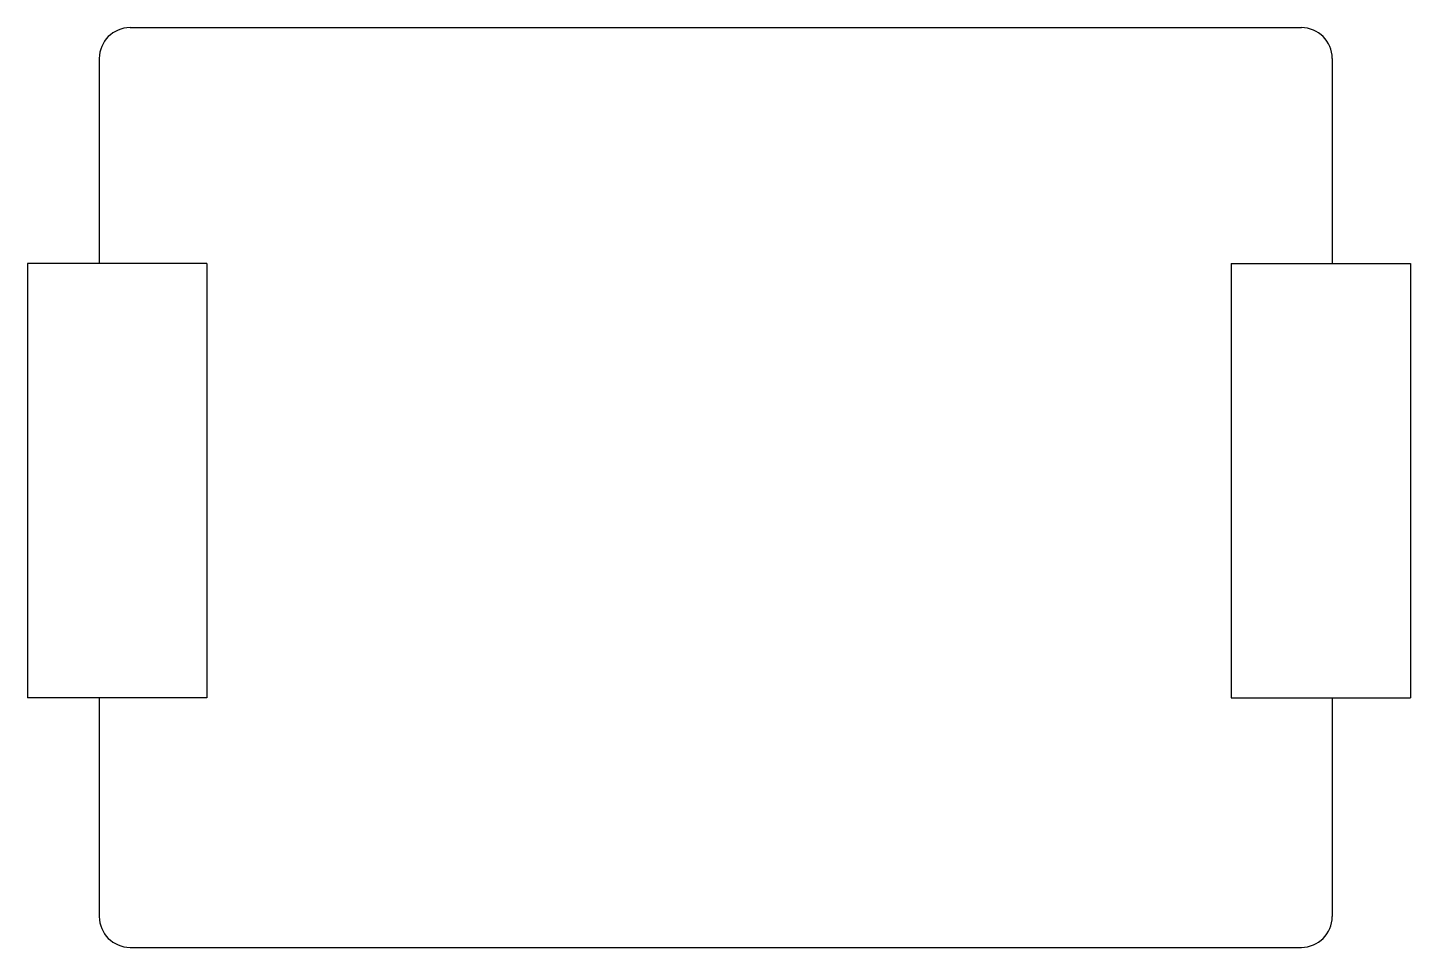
# Model space of a CAD drawing. Header units: millimetres. Extents: x -2.25 to 2.25, y -1.49 to 1.5.
import ezdxf

# ---------------------------------------------------------------- set-up
doc = ezdxf.new("R2010")
doc.units = ezdxf.units.MM

msp = doc.modelspace()

# ---------------------------------------------------------------- linework, layer by layer
at = {"color": 7, "linetype": 'Continuous'}
for p, q in [((-1.9153, 1.5047), (1.8942, 1.5047)), ((-2.0153, 1.4047), (-2.0153, 0.7377)), ((1.9942, 1.4047), (1.9942, 0.7377)), ((-1.6654, 0.7377), (-2.2483, 0.7377)), ((-2.2483, 0.7377), (-2.2483, -0.6752)), ((-1.6654, 0.7377), (-1.6654, -0.6752)), ((1.6654, 0.7377), (2.2483, 0.7377)), ((1.6654, 0.7377), (1.6654, -0.6752)), ((2.2483, 0.7377), (2.2483, -0.6752)), ((-1.6654, -0.6752), (-2.2483, -0.6752)), ((-2.0153, -0.6752), (-2.0153, -1.3869)), ((1.6654, -0.6752), (2.2483, -0.6752)), ((1.9942, -0.6752), (1.9942, -1.3869)), ((-1.9153, -1.4869), (1.8942, -1.4869))]:
    msp.add_line(p, q, dxfattribs=at)
for centre, start, end in [((-1.9153, 1.4047), 90, 180), ((1.8942, 1.4047), 0, 90), ((-1.9153, -1.3869), 180, 270), ((1.8942, -1.3869), 270, 0)]:
    msp.add_arc(centre, 0.1, start, end, dxfattribs=at)

doc.saveas('drawing.dxf')
